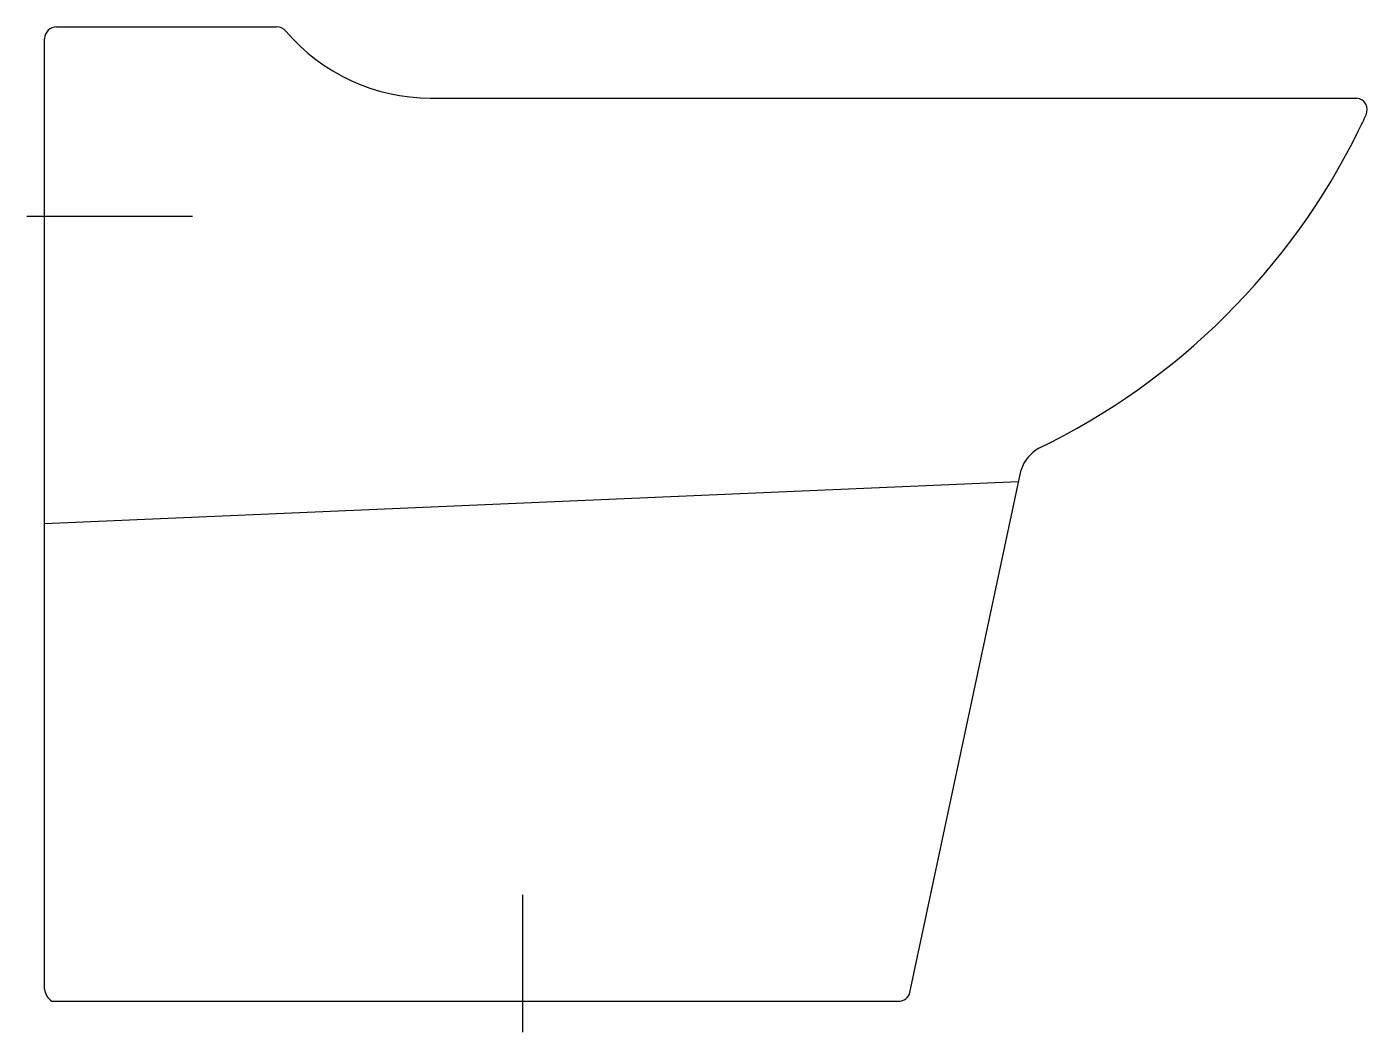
# Model space of a CAD drawing. Extents: x -685.426 to -684.862, y 636.54 to 636.963.
import ezdxf

# ---------------------------------------------------------------- set-up
doc = ezdxf.new("R2010")
doc.units = 0
doc.header["$LTSCALE"] = 0.28
doc.header["$MEASUREMENT"] = 0
doc.linetypes.add('AXES', pattern=[0.54, 0.3, -0.08, 0.08, -0.08])
doc.linetypes.add('CONTINU', pattern=[0])
doc.layers.get('0').update_dxf_attribs({"linetype": 'CONTINUOUS'})
doc.layers.add('DECA_EIXOS', color=5, linetype='AXES')

msp = doc.modelspace()

# ---------------------------------------------------------------- linework, layer by layer
at = {"linetype": 'CONTINU'}
for points in [[(-685.41373, 636.96272, 0.414204), (-685.41873, 636.95772)], [(-685.31728, 636.96095, 0.228233), (-685.32109, 636.96272)], [(-685.31728, 636.96095, 0.220228), (-685.25628, 636.93272)], [(-684.86262, 636.92567, 0.504776), (-684.86649, 636.93272)], [(-684.86576, 636.91908, 0.006257), (-684.86262, 636.92567)], [(-685.00035, 636.78538, 0.167162), (-684.86576, 636.91908)], [(-685.00035, 636.78538, 0.179374), (-685.00782, 636.77629)], [(-685.41873, 636.55773, 0.231805), (-685.41567, 636.55272, 0.231805)], [(-685.05938, 636.55272, 0.35215), (-685.05456, 636.55642)]]:
    msp.add_lwpolyline(points, format="xyb", dxfattribs=at)
for points in [[(-685.41373, 636.96272), (-685.32109, 636.96272)], [(-685.41873, 636.55773), (-685.41873, 636.95772)], [(-685.25628, 636.93272), (-684.86649, 636.93272)], [(-685.05456, 636.55642), (-685.00782, 636.77629)], [(-685.41873, 636.75372), (-685.00886, 636.7714)], [(-685.41567, 636.55272), (-685.05938, 636.55272)]]:
    msp.add_lwpolyline(points, dxfattribs=at)
at = {"layer": 'DECA_EIXOS'}
for points in [[(-685.42623, 636.88299), (-685.35649, 636.88299)], [(-685.21748, 636.53965), (-685.21748, 636.59749)]]:
    msp.add_lwpolyline(points, dxfattribs=at)

doc.saveas('drawing.dxf')
